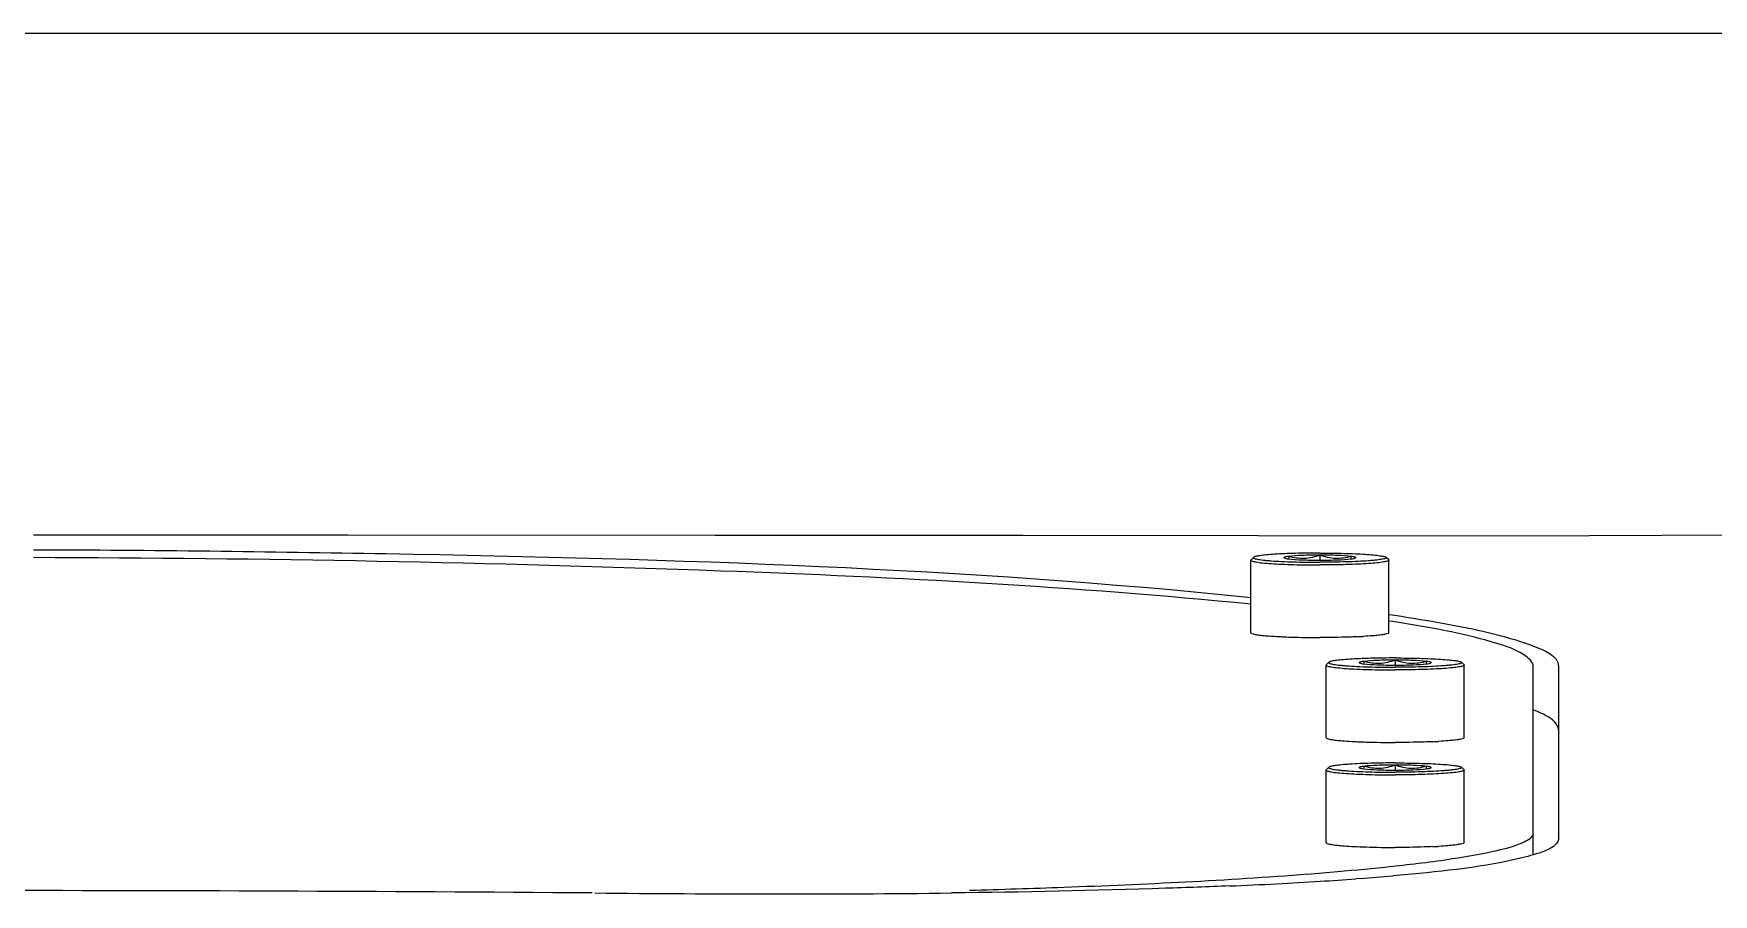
# Model space of a CAD drawing. Header units: millimetres. Extents: x 5828 to 6704, y 123 to 421.
# Drawn here: x 6350.416 to 6353.763, y 240.661 to 242.378 of the extents above; entities that cross this region are included whole.
import ezdxf

# ---------------------------------------------------------------- set-up
doc = ezdxf.new("R2010")
doc.units = ezdxf.units.MM
doc.layers.add('外形图', color=7, linetype='Continuous')

msp = doc.modelspace()

# ---------------------------------------------------------------- linework, layer by layer
at = {"layer": '外形图', "linetype": 'Continuous'}
for p, q in [((6353.9288, 242.3777), (6346.6288, 242.3777)), ((6352.8413, 241.1831), (6352.8413, 241.3278)), ((6352.8416, 241.3285), (6352.8466, 241.3334)), ((6352.9166, 241.3353), (6352.9166, 241.3319)), ((6352.9788, 241.3378), (6352.9788, 241.3278)), ((6353.0409, 241.3303), (6353.0409, 241.3353)), ((6353.1159, 241.3285), (6353.1109, 241.3334)), ((6353.1163, 241.1831), (6353.1163, 241.3278)), ((6353.1167, 241.2196), (6353.1225, 241.2187)), ((6352.9913, 240.9739), (6352.9913, 241.1185)), ((6352.9916, 241.1192), (6352.9966, 241.1242)), ((6353.0666, 241.126), (6353.0666, 241.1226)), ((6353.1288, 241.1285), (6353.1288, 241.1185)), ((6353.1909, 241.121), (6353.1909, 241.126)), ((6353.2659, 241.1192), (6353.2609, 241.1242)), ((6353.2663, 240.9739), (6353.2663, 241.1185)), ((6353.4038, 240.7405), (6353.4038, 241.1151)), ((6353.4538, 241.1161), (6353.4538, 240.7707)), ((6352.9916, 240.9099), (6352.9966, 240.9149)), ((6353.0666, 240.9167), (6353.0666, 240.9133)), ((6353.1288, 240.9192), (6353.1288, 240.9092)), ((6353.1909, 240.9117), (6353.1909, 240.9167)), ((6353.2659, 240.9099), (6353.2609, 240.9149)), ((6352.9913, 240.7646), (6352.9913, 240.9093)), ((6353.2663, 240.7646), (6353.2663, 240.9093)), ((6353.0592, 240.693), (6353.0506, 240.6924)), ((6353.1319, 240.699), (6353.1239, 240.6983))]:
    msp.add_line(p, q, dxfattribs=at)
msp.add_lwpolyline([(6353.8058, 241.3773), (6353.5158, 241.376), (6353.2055, 241.3757), (6352.8555, 241.3766), (6352.3868, 241.3771), (6351.7742, 241.377), (6351.0424, 241.3777), (6350.4163, 241.3778)], dxfattribs=at)
for centre, radius, start, end in [((6352.9499, 242.1993), 1.0252, 266.7733, 267.4182), ((6353.0076, 242.1993), 1.0252, 272.5818, 273.2267), ((6353.0999, 241.99), 1.0252, 266.7733, 267.4182), ((6353.1576, 241.99), 1.0252, 272.5818, 273.2267), ((6353.0999, 241.7807), 1.0252, 266.7733, 267.4182), ((6353.1576, 241.7807), 1.0252, 272.5818, 273.2267), ((6352.5577, 246.0233), 5.3358, 274.904, 276.0644), ((6352.3534, 251.1806), 10.5118, 272.42918, 272.93958), ((6352.4663, 248.9888), 8.317, 272.93769, 273.53574), ((6352.4192, 247.6202), 6.9388, 274.4223, 274.91617), ((6352.5741, 247.2439), 6.5688, 273.53532, 274.1593), ((6352.6923, 245.6402), 4.9607, 274.2419, 274.9914), ((6350.2736, 75.8115), 164.8575, 89.563731, 89.99819)]:
    msp.add_arc(centre, radius, start, end, dxfattribs=at)
for points, knots in [([(6350.4164, 241.3487), (6350.6504, 241.348), (6351.4594, 241.3377), (6352.2698, 241.3125), (6352.8421, 241.2534)], [0, 0, 0, 0, 0.289112, 1, 1, 1, 1]), ([(6352.8417, 241.2399), (6352.4905, 241.275), (6351.6816, 241.3165), (6350.8725, 241.3315), (6350.4163, 241.3329)], [0, 0, 0, 0, 0.436215, 1, 1, 1, 1]), ([(6352.8413, 241.3278), (6352.8413, 241.3274), (6352.8422, 241.3265), (6352.8457, 241.3253), (6352.8533, 241.3237), (6352.8658, 241.3222), (6352.8828, 241.3208), (6352.9033, 241.3197), (6352.9268, 241.3188), (6352.9523, 241.3183), (6352.9698, 241.3182), (6352.9788, 241.3182)], [0, 0, 0, 0, 0.008294, 0.024078, 0.081993, 0.174429, 0.298227, 0.448779, 0.620382, 0.806484, 1, 1, 1, 1]), ([(6352.8466, 241.3334), (6352.8464, 241.3332), (6352.8461, 241.3322), (6352.8479, 241.3313), (6352.8503, 241.3304), (6352.8543, 241.3296), (6352.8594, 241.3287), (6352.8659, 241.3279), (6352.8735, 241.3271), (6352.8857, 241.3261), (6352.9033, 241.3251), (6352.9356, 241.3239), (6352.9611, 241.3235), (6352.9788, 241.3235)], [0, 0, 0, 0, 0.007303, 0.018311, 0.038294, 0.067898, 0.107036, 0.155397, 0.212521, 0.277835, 0.430285, 0.606465, 1, 1, 1, 1]), ([(6352.9788, 241.342), (6352.9626, 241.342), (6352.939, 241.3417), (6352.9089, 241.3407), (6352.8895, 241.3397), (6352.8731, 241.3385), (6352.8605, 241.337), (6352.8525, 241.3357), (6352.8484, 241.3345), (6352.847, 241.3338), (6352.8466, 241.3334)], [0, 0, 0, 0, 0.365433, 0.532156, 0.680316, 0.804784, 0.901306, 0.966751, 0.987316, 1, 1, 1, 1]), ([(6352.9166, 241.3353), (6352.9157, 241.3352), (6352.9141, 241.335), (6352.9116, 241.3346), (6352.9094, 241.334), (6352.9078, 241.3337), (6352.9067, 241.3328), (6352.9073, 241.3323), (6352.9075, 241.3322)], [0, 0, 0, 0, 0.248167, 0.458589, 0.700588, 0.853513, 0.926504, 1, 1, 1, 1]), ([(6352.9075, 241.3322), (6352.9085, 241.3316), (6352.9116, 241.331), (6352.9146, 241.3305), (6352.9166, 241.3303)], [0, 0, 0, 0, 0.356725, 1, 1, 1, 1]), ([(6352.9788, 241.3378), (6352.9688, 241.3341), (6352.9479, 241.3288), (6352.9267, 241.3324), (6352.9166, 241.3353)], [0, 0, 0, 0, 0.503472, 1, 1, 1, 1]), ([(6352.9788, 241.3378), (6352.9668, 241.3378), (6352.9461, 241.3374), (6352.9253, 241.3363), (6352.9166, 241.3353)], [0, 0, 0, 0, 0.576814, 1, 1, 1, 1]), ([(6352.9166, 241.3303), (6352.9253, 241.3292), (6352.9461, 241.3282), (6352.9668, 241.3278), (6352.9788, 241.3278)], [0, 0, 0, 0, 0.423199, 1, 1, 1, 1]), ([(6352.9788, 241.342), (6352.995, 241.342), (6353.0185, 241.3417), (6353.0486, 241.3407), (6353.0681, 241.3397), (6353.0844, 241.3385), (6353.097, 241.337), (6353.105, 241.3357), (6353.1092, 241.3345), (6353.1105, 241.3338), (6353.1109, 241.3334)], [0, 0, 0, 0, 0.365433, 0.532156, 0.680316, 0.804784, 0.901306, 0.966751, 0.987316, 1, 1, 1, 1]), ([(6353.0409, 241.3353), (6353.0309, 241.3324), (6353.0096, 241.3288), (6352.9887, 241.3341), (6352.9788, 241.3378)], [0, 0, 0, 0, 0.496528, 1, 1, 1, 1]), ([(6353.0409, 241.3353), (6353.0322, 241.3363), (6353.0115, 241.3374), (6352.9907, 241.3378), (6352.9788, 241.3378)], [0, 0, 0, 0, 0.423199, 1, 1, 1, 1]), ([(6353.1109, 241.3334), (6353.1112, 241.3332), (6353.1114, 241.3322), (6353.1096, 241.3313), (6353.1072, 241.3304), (6353.1032, 241.3296), (6353.0981, 241.3287), (6353.0917, 241.3279), (6353.0841, 241.3271), (6353.0718, 241.3261), (6353.0542, 241.3251), (6353.0219, 241.3239), (6352.9964, 241.3235), (6352.9788, 241.3235)], [0, 0, 0, 0, 0.007303, 0.018311, 0.038294, 0.067898, 0.107036, 0.155397, 0.212521, 0.277835, 0.430285, 0.606465, 1, 1, 1, 1]), ([(6352.9788, 241.3278), (6352.9907, 241.3278), (6353.0115, 241.3282), (6353.0322, 241.3292), (6353.0409, 241.3303)], [0, 0, 0, 0, 0.576801, 1, 1, 1, 1]), ([(6353.1163, 241.3278), (6353.1163, 241.3274), (6353.1153, 241.3265), (6353.1119, 241.3253), (6353.1042, 241.3237), (6353.0917, 241.3222), (6353.0748, 241.3208), (6353.0542, 241.3197), (6353.0307, 241.3188), (6353.0052, 241.3183), (6352.9877, 241.3182), (6352.9788, 241.3182)], [0, 0, 0, 0, 0.008294, 0.024078, 0.081993, 0.174429, 0.298227, 0.448779, 0.620382, 0.806484, 1, 1, 1, 1]), ([(6353.05, 241.3322), (6353.0502, 241.3323), (6353.0505, 241.3325), (6353.0505, 241.3333), (6353.0492, 241.3337), (6353.0474, 241.3343), (6353.0444, 241.3348), (6353.0422, 241.3351), (6353.0409, 241.3353)], [0, 0, 0, 0, 0.056406, 0.093261, 0.189778, 0.371768, 0.642741, 1, 1, 1, 1]), ([(6353.0409, 241.3303), (6353.0429, 241.3305), (6353.0459, 241.331), (6353.049, 241.3316), (6353.05, 241.3322)], [0, 0, 0, 0, 0.643275, 1, 1, 1, 1]), ([(6353.1225, 241.2187), (6353.1476, 241.2149), (6353.2294, 241.2017), (6353.3112, 241.1861), (6353.3663, 241.1695)], [0, 0, 0, 0, 0.305657, 1, 1, 1, 1]), ([(6352.8413, 241.1831), (6352.8413, 241.1824), (6352.8442, 241.181), (6352.8488, 241.1799), (6352.8573, 241.1785), (6352.8638, 241.1779), (6352.8675, 241.1775)], [0, 0, 0, 0, 0.083084, 0.275731, 0.583265, 1, 1, 1, 1]), ([(6352.8675, 241.1775), (6352.8694, 241.1773), (6352.8776, 241.1766), (6352.8858, 241.1761), (6352.8922, 241.1757)], [0, 0, 0, 0, 0.223858, 1, 1, 1, 1]), ([(6353.09, 241.1775), (6353.0882, 241.1773), (6353.0799, 241.1766), (6353.0717, 241.1761), (6353.0653, 241.1757)], [0, 0, 0, 0, 0.223858, 1, 1, 1, 1]), ([(6353.1163, 241.1831), (6353.1163, 241.1824), (6353.1133, 241.181), (6353.1087, 241.1799), (6353.1002, 241.1785), (6353.0938, 241.1779), (6353.09, 241.1775)], [0, 0, 0, 0, 0.083084, 0.275731, 0.583265, 1, 1, 1, 1]), ([(6353.4038, 241.1151), (6353.4038, 241.125), (6353.3764, 241.1477), (6353.3216, 241.1655), (6353.2299, 241.1885), (6353.1582, 241.2001), (6353.1165, 241.2064)], [0, 0, 0, 0, 0.096471, 0.288503, 0.589699, 1, 1, 1, 1]), ([(6352.9038, 241.1751), (6352.9095, 241.1748), (6352.9345, 241.1739), (6352.9595, 241.1736), (6352.9788, 241.1736)], [0, 0, 0, 0, 0.231354, 1, 1, 1, 1]), ([(6353.0538, 241.1751), (6353.048, 241.1748), (6353.023, 241.1739), (6352.998, 241.1736), (6352.9788, 241.1736)], [0, 0, 0, 0, 0.231354, 1, 1, 1, 1]), ([(6353.3663, 241.1695), (6353.3792, 241.1656), (6353.4087, 241.155), (6353.4538, 241.1373), (6353.4538, 241.1161)], [0, 0, 0, 0, 0.388136, 1, 1, 1, 1]), ([(6352.9913, 241.1185), (6352.9913, 241.1181), (6352.9922, 241.1172), (6352.9957, 241.116), (6353.0033, 241.1144), (6353.0158, 241.113), (6353.0328, 241.1116), (6353.0533, 241.1104), (6353.0768, 241.1096), (6353.1023, 241.1091), (6353.1198, 241.1089), (6353.1288, 241.1089)], [0, 0, 0, 0, 0.008294, 0.024078, 0.081993, 0.174429, 0.298227, 0.448779, 0.620382, 0.806484, 1, 1, 1, 1]), ([(6352.9966, 241.1242), (6352.9964, 241.1239), (6352.9961, 241.1229), (6352.9979, 241.122), (6353.0003, 241.1212), (6353.0043, 241.1203), (6353.0094, 241.1195), (6353.0159, 241.1186), (6353.0235, 241.1179), (6353.0357, 241.1169), (6353.0533, 241.1158), (6353.0856, 241.1146), (6353.1111, 241.1143), (6353.1288, 241.1143)], [0, 0, 0, 0, 0.007303, 0.018311, 0.038294, 0.067898, 0.107036, 0.155397, 0.212521, 0.277835, 0.430285, 0.606465, 1, 1, 1, 1]), ([(6353.1288, 241.1328), (6353.1126, 241.1328), (6353.089, 241.1325), (6353.0589, 241.1314), (6353.0395, 241.1304), (6353.0231, 241.1292), (6353.0105, 241.1278), (6353.0025, 241.1265), (6352.9984, 241.1252), (6352.997, 241.1246), (6352.9966, 241.1242)], [0, 0, 0, 0, 0.365433, 0.532156, 0.680316, 0.804784, 0.901306, 0.966751, 0.987316, 1, 1, 1, 1]), ([(6353.0666, 241.126), (6353.0657, 241.1259), (6353.0641, 241.1257), (6353.0616, 241.1253), (6353.0594, 241.1248), (6353.0578, 241.1244), (6353.0567, 241.1235), (6353.0573, 241.123), (6353.0575, 241.1229)], [0, 0, 0, 0, 0.248167, 0.458589, 0.700588, 0.853513, 0.926504, 1, 1, 1, 1]), ([(6353.0575, 241.1229), (6353.0585, 241.1224), (6353.0616, 241.1217), (6353.0646, 241.1212), (6353.0666, 241.121)], [0, 0, 0, 0, 0.356725, 1, 1, 1, 1]), ([(6353.1288, 241.1285), (6353.1188, 241.1248), (6353.0979, 241.1195), (6353.0767, 241.1231), (6353.0666, 241.126)], [0, 0, 0, 0, 0.503472, 1, 1, 1, 1]), ([(6353.1288, 241.1285), (6353.1168, 241.1285), (6353.0961, 241.1281), (6353.0753, 241.1271), (6353.0666, 241.126)], [0, 0, 0, 0, 0.576814, 1, 1, 1, 1]), ([(6353.0666, 241.121), (6353.0753, 241.12), (6353.0961, 241.1189), (6353.1168, 241.1185), (6353.1288, 241.1185)], [0, 0, 0, 0, 0.423199, 1, 1, 1, 1]), ([(6353.1288, 241.1328), (6353.1449, 241.1328), (6353.1685, 241.1325), (6353.1986, 241.1314), (6353.2181, 241.1304), (6353.2344, 241.1292), (6353.247, 241.1278), (6353.255, 241.1265), (6353.2592, 241.1252), (6353.2605, 241.1246), (6353.2609, 241.1242)], [0, 0, 0, 0, 0.365433, 0.532156, 0.680316, 0.804784, 0.901306, 0.966751, 0.987316, 1, 1, 1, 1]), ([(6353.1909, 241.126), (6353.1809, 241.1231), (6353.1596, 241.1195), (6353.1387, 241.1248), (6353.1288, 241.1285)], [0, 0, 0, 0, 0.496528, 1, 1, 1, 1]), ([(6353.1909, 241.126), (6353.1822, 241.1271), (6353.1615, 241.1281), (6353.1407, 241.1285), (6353.1288, 241.1285)], [0, 0, 0, 0, 0.423199, 1, 1, 1, 1]), ([(6353.2609, 241.1242), (6353.2612, 241.1239), (6353.2614, 241.1229), (6353.2596, 241.122), (6353.2572, 241.1212), (6353.2532, 241.1203), (6353.2481, 241.1195), (6353.2417, 241.1186), (6353.2341, 241.1179), (6353.2218, 241.1169), (6353.2042, 241.1158), (6353.1719, 241.1146), (6353.1464, 241.1143), (6353.1288, 241.1143)], [0, 0, 0, 0, 0.007303, 0.018311, 0.038294, 0.067898, 0.107036, 0.155397, 0.212521, 0.277835, 0.430285, 0.606465, 1, 1, 1, 1]), ([(6353.1288, 241.1185), (6353.1407, 241.1185), (6353.1615, 241.1189), (6353.1822, 241.12), (6353.1909, 241.121)], [0, 0, 0, 0, 0.576801, 1, 1, 1, 1]), ([(6353.2663, 241.1185), (6353.2663, 241.1181), (6353.2653, 241.1172), (6353.2619, 241.116), (6353.2542, 241.1144), (6353.2417, 241.113), (6353.2248, 241.1116), (6353.2042, 241.1104), (6353.1807, 241.1096), (6353.1552, 241.1091), (6353.1377, 241.1089), (6353.1288, 241.1089)], [0, 0, 0, 0, 0.008294, 0.024078, 0.081993, 0.174429, 0.298227, 0.448779, 0.620382, 0.806484, 1, 1, 1, 1]), ([(6353.2, 241.1229), (6353.2002, 241.123), (6353.2005, 241.1232), (6353.2005, 241.124), (6353.1992, 241.1245), (6353.1974, 241.125), (6353.1944, 241.1255), (6353.1922, 241.1259), (6353.1909, 241.126)], [0, 0, 0, 0, 0.056406, 0.093261, 0.189778, 0.371768, 0.642741, 1, 1, 1, 1]), ([(6353.1909, 241.121), (6353.1929, 241.1212), (6353.1959, 241.1217), (6353.199, 241.1224), (6353.2, 241.1229)], [0, 0, 0, 0, 0.643275, 1, 1, 1, 1]), ([(6353.4264, 241.0192), (6353.4232, 241.0209), (6353.4162, 241.0243), (6353.409, 241.0273), (6353.4052, 241.0288)], [0, 0, 0, 0, 0.470813, 1, 1, 1, 1]), ([(6353.4538, 240.9901), (6353.4538, 240.9955), (6353.4458, 241.0085), (6353.4338, 241.0153), (6353.4264, 241.0192)], [0, 0, 0, 0, 0.390494, 1, 1, 1, 1]), ([(6352.9913, 240.9739), (6352.9913, 240.9731), (6352.9942, 240.9718), (6352.9988, 240.9707), (6353.0073, 240.9693), (6353.0138, 240.9686), (6353.0175, 240.9682)], [0, 0, 0, 0, 0.083084, 0.275731, 0.583265, 1, 1, 1, 1]), ([(6353.0175, 240.9682), (6353.0194, 240.9681), (6353.0276, 240.9673), (6353.0358, 240.9668), (6353.0422, 240.9664)], [0, 0, 0, 0, 0.223858, 1, 1, 1, 1]), ([(6353.0538, 240.9658), (6353.0595, 240.9656), (6353.0845, 240.9646), (6353.1095, 240.9643), (6353.1288, 240.9643)], [0, 0, 0, 0, 0.231354, 1, 1, 1, 1]), ([(6353.2038, 240.9658), (6353.198, 240.9656), (6353.173, 240.9646), (6353.148, 240.9643), (6353.1288, 240.9643)], [0, 0, 0, 0, 0.231354, 1, 1, 1, 1]), ([(6353.24, 240.9682), (6353.2382, 240.9681), (6353.2299, 240.9673), (6353.2217, 240.9668), (6353.2153, 240.9664)], [0, 0, 0, 0, 0.223858, 1, 1, 1, 1]), ([(6353.2663, 240.9739), (6353.2663, 240.9731), (6353.2633, 240.9718), (6353.2587, 240.9707), (6353.2502, 240.9693), (6353.2438, 240.9686), (6353.24, 240.9682)], [0, 0, 0, 0, 0.083084, 0.275731, 0.583265, 1, 1, 1, 1]), ([(6352.9966, 240.9149), (6352.9964, 240.9147), (6352.9961, 240.9136), (6352.9979, 240.9128), (6353.0003, 240.9119), (6353.0043, 240.911), (6353.0094, 240.9102), (6353.0159, 240.9094), (6353.0235, 240.9086), (6353.0357, 240.9076), (6353.0533, 240.9066), (6353.0856, 240.9053), (6353.1111, 240.905), (6353.1288, 240.905)], [0, 0, 0, 0, 0.007303, 0.018311, 0.038294, 0.067898, 0.107036, 0.155397, 0.212521, 0.277835, 0.430285, 0.606465, 1, 1, 1, 1]), ([(6353.1288, 240.9235), (6353.1126, 240.9235), (6353.089, 240.9232), (6353.0589, 240.9222), (6353.0395, 240.9211), (6353.0231, 240.9199), (6353.0105, 240.9185), (6353.0025, 240.9172), (6352.9984, 240.9159), (6352.997, 240.9153), (6352.9966, 240.9149)], [0, 0, 0, 0, 0.365433, 0.532156, 0.680316, 0.804784, 0.901306, 0.966751, 0.987316, 1, 1, 1, 1]), ([(6353.0666, 240.9167), (6353.0657, 240.9166), (6353.0641, 240.9164), (6353.0616, 240.916), (6353.0594, 240.9155), (6353.0578, 240.9151), (6353.0567, 240.9143), (6353.0573, 240.9138), (6353.0575, 240.9136)], [0, 0, 0, 0, 0.248167, 0.458589, 0.700588, 0.853513, 0.926504, 1, 1, 1, 1]), ([(6353.0575, 240.9136), (6353.0585, 240.9131), (6353.0616, 240.9125), (6353.0646, 240.912), (6353.0666, 240.9117)], [0, 0, 0, 0, 0.356725, 1, 1, 1, 1]), ([(6353.1288, 240.9192), (6353.1188, 240.9155), (6353.0979, 240.9103), (6353.0767, 240.9138), (6353.0666, 240.9167)], [0, 0, 0, 0, 0.503472, 1, 1, 1, 1]), ([(6353.1288, 240.9192), (6353.1168, 240.9192), (6353.0961, 240.9189), (6353.0753, 240.9178), (6353.0666, 240.9167)], [0, 0, 0, 0, 0.576814, 1, 1, 1, 1]), ([(6353.0666, 240.9117), (6353.0753, 240.9107), (6353.0961, 240.9096), (6353.1168, 240.9092), (6353.1288, 240.9092)], [0, 0, 0, 0, 0.423199, 1, 1, 1, 1]), ([(6353.1288, 240.9235), (6353.1449, 240.9235), (6353.1685, 240.9232), (6353.1986, 240.9222), (6353.2181, 240.9211), (6353.2344, 240.9199), (6353.247, 240.9185), (6353.255, 240.9172), (6353.2592, 240.9159), (6353.2605, 240.9153), (6353.2609, 240.9149)], [0, 0, 0, 0, 0.365433, 0.532156, 0.680316, 0.804784, 0.901306, 0.966751, 0.987316, 1, 1, 1, 1]), ([(6353.1909, 240.9167), (6353.1809, 240.9138), (6353.1596, 240.9103), (6353.1387, 240.9155), (6353.1288, 240.9192)], [0, 0, 0, 0, 0.496528, 1, 1, 1, 1]), ([(6353.1909, 240.9167), (6353.1822, 240.9178), (6353.1615, 240.9189), (6353.1407, 240.9192), (6353.1288, 240.9192)], [0, 0, 0, 0, 0.423199, 1, 1, 1, 1]), ([(6353.2609, 240.9149), (6353.2612, 240.9147), (6353.2614, 240.9136), (6353.2596, 240.9128), (6353.2572, 240.9119), (6353.2532, 240.911), (6353.2481, 240.9102), (6353.2417, 240.9094), (6353.2341, 240.9086), (6353.2218, 240.9076), (6353.2042, 240.9066), (6353.1719, 240.9053), (6353.1464, 240.905), (6353.1288, 240.905)], [0, 0, 0, 0, 0.007303, 0.018311, 0.038294, 0.067898, 0.107036, 0.155397, 0.212521, 0.277835, 0.430285, 0.606465, 1, 1, 1, 1]), ([(6353.1288, 240.9092), (6353.1407, 240.9092), (6353.1615, 240.9096), (6353.1822, 240.9107), (6353.1909, 240.9117)], [0, 0, 0, 0, 0.576801, 1, 1, 1, 1]), ([(6353.2, 240.9136), (6353.2002, 240.9137), (6353.2005, 240.9139), (6353.2005, 240.9147), (6353.1992, 240.9152), (6353.1974, 240.9158), (6353.1944, 240.9163), (6353.1922, 240.9166), (6353.1909, 240.9167)], [0, 0, 0, 0, 0.056406, 0.093261, 0.189778, 0.371768, 0.642741, 1, 1, 1, 1]), ([(6353.1909, 240.9117), (6353.1929, 240.912), (6353.1959, 240.9125), (6353.199, 240.9131), (6353.2, 240.9136)], [0, 0, 0, 0, 0.643275, 1, 1, 1, 1]), ([(6352.9913, 240.9093), (6352.9913, 240.9089), (6352.9922, 240.908), (6352.9957, 240.9067), (6353.0033, 240.9052), (6353.0158, 240.9037), (6353.0328, 240.9023), (6353.0533, 240.9012), (6353.0768, 240.9003), (6353.1023, 240.8998), (6353.1198, 240.8997), (6353.1288, 240.8997)], [0, 0, 0, 0, 0.008294, 0.024078, 0.081993, 0.174429, 0.298227, 0.448779, 0.620382, 0.806484, 1, 1, 1, 1]), ([(6353.2663, 240.9093), (6353.2663, 240.9089), (6353.2653, 240.908), (6353.2619, 240.9067), (6353.2542, 240.9052), (6353.2417, 240.9037), (6353.2248, 240.9023), (6353.2042, 240.9012), (6353.1807, 240.9003), (6353.1552, 240.8998), (6353.1377, 240.8997), (6353.1288, 240.8997)], [0, 0, 0, 0, 0.008294, 0.024078, 0.081993, 0.174429, 0.298227, 0.448779, 0.620382, 0.806484, 1, 1, 1, 1]), ([(6353.1214, 240.7173), (6353.162, 240.7217), (6353.2316, 240.7298), (6353.3228, 240.7464), (6353.3734, 240.759), (6353.4038, 240.7754), (6353.4038, 240.7838)], [0, 0, 0, 0, 0.416041, 0.722251, 0.914465, 1, 1, 1, 1]), ([(6352.9913, 240.7646), (6352.9913, 240.7639), (6352.9942, 240.7625), (6352.9988, 240.7614), (6353.0073, 240.76), (6353.0138, 240.7593), (6353.0175, 240.759)], [0, 0, 0, 0, 0.083084, 0.275731, 0.583265, 1, 1, 1, 1]), ([(6353.0175, 240.759), (6353.0194, 240.7588), (6353.0276, 240.7581), (6353.0358, 240.7575), (6353.0422, 240.7572)], [0, 0, 0, 0, 0.223858, 1, 1, 1, 1]), ([(6353.0538, 240.7566), (6353.0595, 240.7563), (6353.0845, 240.7554), (6353.1095, 240.755), (6353.1288, 240.755)], [0, 0, 0, 0, 0.231354, 1, 1, 1, 1]), ([(6353.2038, 240.7566), (6353.198, 240.7563), (6353.173, 240.7554), (6353.148, 240.755), (6353.1288, 240.755)], [0, 0, 0, 0, 0.231354, 1, 1, 1, 1]), ([(6353.4155, 240.7439), (6353.4005, 240.7388), (6353.3074, 240.7154), (6353.2116, 240.7061), (6353.1319, 240.699)], [0, 0, 0, 0, 0.164958, 1, 1, 1, 1]), ([(6353.24, 240.759), (6353.2382, 240.7588), (6353.2299, 240.7581), (6353.2217, 240.7575), (6353.2153, 240.7572)], [0, 0, 0, 0, 0.223858, 1, 1, 1, 1]), ([(6353.2663, 240.7646), (6353.2663, 240.7639), (6353.2633, 240.7625), (6353.2587, 240.7614), (6353.2502, 240.76), (6353.2438, 240.7593), (6353.24, 240.759)], [0, 0, 0, 0, 0.083084, 0.275731, 0.583265, 1, 1, 1, 1]), ([(6353.4538, 240.7707), (6353.4538, 240.7652), (6353.4399, 240.7522), (6353.4254, 240.7473), (6353.4155, 240.7439)], [0, 0, 0, 0, 0.343633, 1, 1, 1, 1]), ([(6352.799, 240.6783), (6352.7565, 240.6765), (6352.5717, 240.6696), (6352.3869, 240.6659), (6352.2446, 240.6642)], [0, 0, 0, 0, 0.230273, 1, 1, 1, 1]), ([(6352.2808, 240.6698), (6352.3434, 240.6715), (6352.568, 240.6786), (6352.7926, 240.6896), (6352.9542, 240.7021)], [0, 0, 0, 0, 0.278531, 1, 1, 1, 1])]:
    msp.add_open_spline(points, degree=3, knots=knots, dxfattribs=at)
for points in [[(6352.8416, 241.3285), (6352.8414, 241.3283), (6352.8413, 241.328), (6352.8413, 241.3278)], [(6353.1159, 241.3285), (6353.1161, 241.3283), (6353.1163, 241.328), (6353.1163, 241.3278)], [(6352.9916, 241.1192), (6352.9914, 241.119), (6352.9913, 241.1188), (6352.9913, 241.1185)], [(6353.2659, 241.1192), (6353.2661, 241.119), (6353.2663, 241.1188), (6353.2663, 241.1185)], [(6352.9916, 240.9099), (6352.9914, 240.9097), (6352.9913, 240.9095), (6352.9913, 240.9093)], [(6353.2659, 240.9099), (6353.2661, 240.9097), (6353.2663, 240.9095), (6353.2663, 240.9093)], [(6351.5346, 240.6643), (6351.7713, 240.662), (6352.008, 240.6613), (6352.2446, 240.6642)]]:
    msp.add_open_spline(points, degree=3, dxfattribs=at)

doc.saveas('drawing.dxf')
